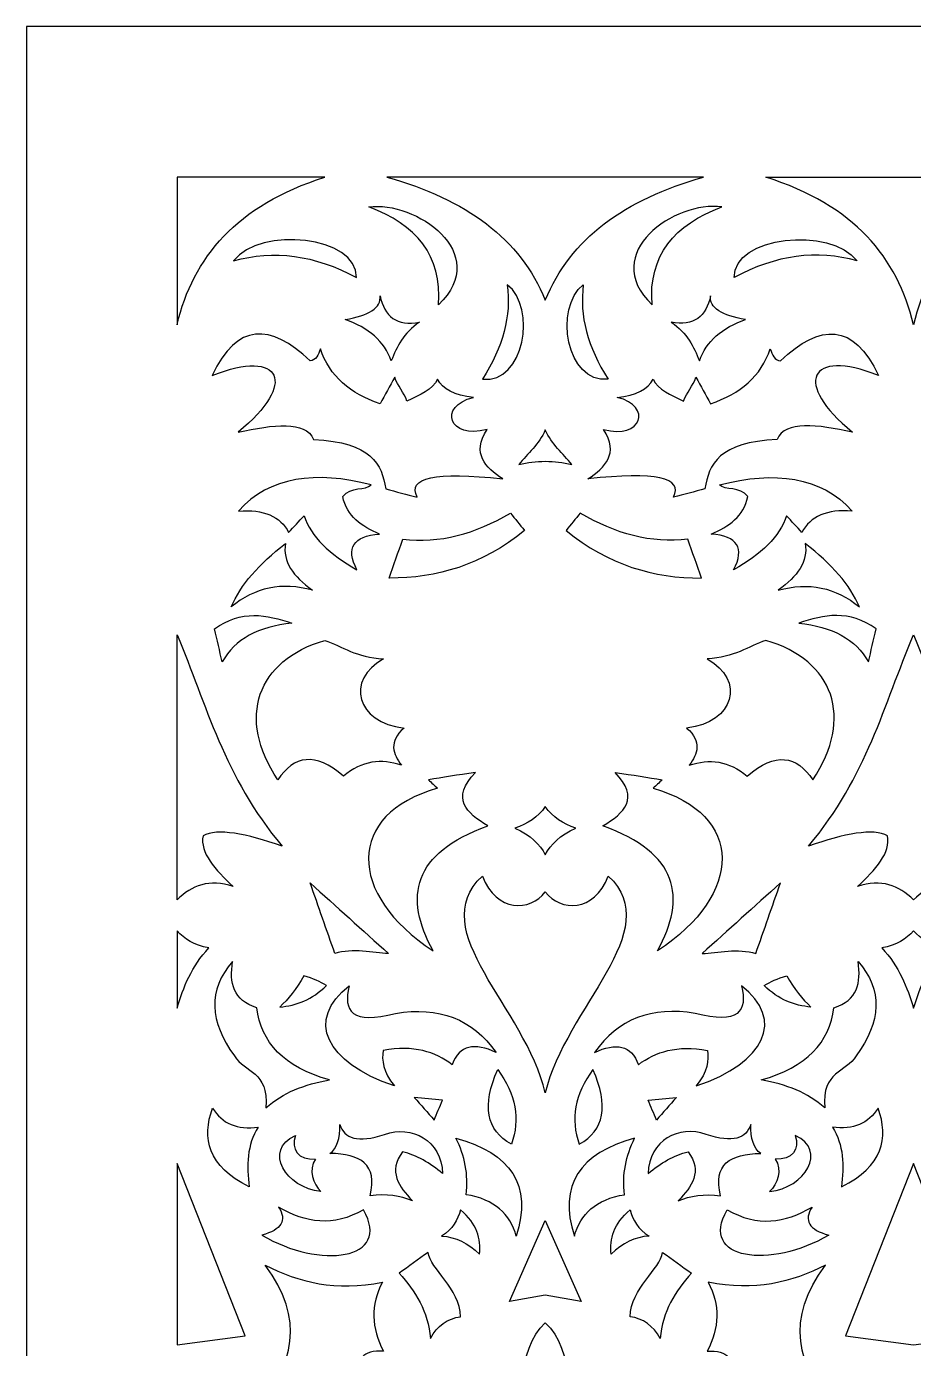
# Model space of a CAD drawing. Header units: millimetres. Extents: x -515 to 485, y -490 to 510.
# Drawn here: x -515 to -161, y -17 to 510 of the extents above; entities that cross this region are included whole.
import ezdxf

# ---------------------------------------------------------------- set-up
doc = ezdxf.new("R2010")
doc.units = ezdxf.units.MM
doc.layers.add('Plan 1', color=7, linetype='Continuous')

msp = doc.modelspace()

# ---------------------------------------------------------------- linework, layer by layer
at = {"layer": 'Plan 1', "color": 17}
for points, knots in [([(-514.78, 509.77), (-514.78, 509.77), (485.22, 509.77), (485.22, 509.77), (485.22, 509.77), (485.22, 509.77), (485.22, -490.23), (485.22, -490.23), (485.22, -490.23), (485.22, -490.23), (-514.78, -490.23), (-514.78, -490.23), (-514.78, -490.23), (-514.78, -490.23), (-514.78, 509.77), (-514.78, 509.77)], [0, 0, 0, 0, 0.2, 0.2, 0.2, 0.2, 0.4, 0.4, 0.4, 0.4, 0.6, 0.6, 0.6, 0.6, 1, 1, 1, 1]), ([(-454.78, 449.77), (-454.78, 449.77), (-395.99, 449.77), (-395.99, 449.77), (-395.99, 449.77), (-431.06, 438.57), (-448.42, 417.76), (-454.78, 391), (-454.78, 391), (-454.78, 391), (-454.78, 449.77), (-454.78, 449.77)], [0, 0, 0, 0, 0.25, 0.25, 0.25, 0.25, 0.5, 0.5, 0.5, 0.5, 1, 1, 1, 1]), ([(-371.19, 449.77), (-371.19, 449.77), (-245.05, 449.77), (-245.05, 449.77), (-245.05, 449.77), (-276.5, 440.99), (-298.18, 425.14), (-308.11, 400.8), (-308.11, 400.8), (-318.04, 425.14), (-339.73, 440.99), (-371.19, 449.77)], [0, 0, 0, 0, 0.25, 0.25, 0.25, 0.25, 0.5, 0.5, 0.5, 0.5, 1, 1, 1, 1]), ([(-102.66, 449.77), (-102.66, 449.77), (-161.45, 449.77), (-161.45, 449.77), (-161.45, 449.77), (-161.45, 449.77), (-220.23, 449.77), (-220.23, 449.77), (-220.23, 449.77), (-185.16, 438.57), (-167.81, 417.76), (-161.45, 391), (-161.45, 391), (-155.08, 417.76), (-137.73, 438.57), (-102.66, 449.77)], [0, 0, 0, 0, 0.2, 0.2, 0.2, 0.2, 0.4, 0.4, 0.4, 0.4, 0.6, 0.6, 0.6, 0.6, 1, 1, 1, 1]), ([(-350.62, 398.9), (-329.15, 419.76), (-359.96, 440.41), (-378.43, 437.91), (-378.43, 437.91), (-359.63, 430.84), (-349.08, 418.63), (-350.62, 398.9)], [0, 0, 0, 0, 0.333333, 0.333333, 0.333333, 0.333333, 1, 1, 1, 1]), ([(-265.61, 398.9), (-287.07, 419.76), (-256.27, 440.41), (-237.81, 437.91), (-237.81, 437.91), (-256.61, 430.84), (-267.14, 418.63), (-265.61, 398.9)], [0, 0, 0, 0, 0.333333, 0.333333, 0.333333, 0.333333, 1, 1, 1, 1]), ([(-432.26, 416.41), (-421.64, 430.51), (-382.92, 426.13), (-383.36, 409.85), (-383.36, 409.85), (-399.96, 418.76), (-416.26, 420.94), (-432.26, 416.41)], [0, 0, 0, 0, 0.333333, 0.333333, 0.333333, 0.333333, 1, 1, 1, 1]), ([(-183.97, 416.41), (-194.58, 430.51), (-233.32, 426.13), (-232.85, 409.85), (-232.85, 409.85), (-216.26, 418.76), (-199.97, 420.94), (-183.97, 416.41)], [0, 0, 0, 0, 0.333333, 0.333333, 0.333333, 0.333333, 1, 1, 1, 1]), ([(-323.25, 406.93), (-311.44, 397.8), (-316.52, 367.41), (-333.12, 369.35), (-333.12, 369.35), (-324.94, 382.07), (-321.65, 394.58), (-323.25, 406.93)], [0, 0, 0, 0, 0.333333, 0.333333, 0.333333, 0.333333, 1, 1, 1, 1]), ([(-292.98, 406.93), (-304.78, 397.8), (-299.7, 367.41), (-283.1, 369.35), (-283.1, 369.35), (-291.3, 382.07), (-294.57, 394.58), (-292.98, 406.93)], [0, 0, 0, 0, 0.333333, 0.333333, 0.333333, 0.333333, 1, 1, 1, 1]), ([(-358.24, 391.97), (-367.26, 390.34), (-372.23, 394.22), (-373.94, 402.55), (-373.94, 402.55), (-373.29, 397.59), (-378.52, 394.64), (-387.85, 393.07), (-387.85, 393.07), (-378.46, 389.83), (-372.33, 384.35), (-369.46, 376.65), (-369.46, 376.65), (-367.29, 382.24), (-364.6, 387.66), (-358.24, 391.97)], [0, 0, 0, 0, 0.2, 0.2, 0.2, 0.2, 0.4, 0.4, 0.4, 0.4, 0.6, 0.6, 0.6, 0.6, 1, 1, 1, 1]), ([(-257.99, 391.97), (-248.97, 390.34), (-244, 394.22), (-242.29, 402.55), (-242.29, 402.55), (-242.93, 397.59), (-237.7, 394.64), (-228.39, 393.07), (-228.39, 393.07), (-237.76, 389.83), (-243.9, 384.35), (-246.76, 376.65), (-246.76, 376.65), (-248.94, 382.24), (-251.62, 387.66), (-257.99, 391.97)], [0, 0, 0, 0, 0.2, 0.2, 0.2, 0.2, 0.4, 0.4, 0.4, 0.4, 0.6, 0.6, 0.6, 0.6, 1, 1, 1, 1]), ([(-440.78, 370.81), (-430.95, 391.88), (-417.57, 391.57), (-401.76, 376.65), (-401.76, 376.65), (-399.42, 376.78), (-398.47, 378.94), (-397.72, 381.39), (-397.72, 381.39), (-394.09, 370.48), (-385.79, 363.5), (-373.94, 359.51), (-373.94, 359.51), (-372, 363.04), (-370.06, 366.57), (-368.11, 370.08), (-368.11, 370.08), (-366.92, 366.7), (-364.41, 363.99), (-363.21, 360.58), (-363.21, 360.58), (-358.12, 363.26), (-352.94, 364.85), (-351.07, 369.35), (-351.07, 369.35), (-349.06, 365.28), (-344.27, 362.85), (-336.71, 362.07), (-336.71, 362.07), (-351.07, 358.54), (-346.58, 345.16), (-331.33, 349.31), (-331.33, 349.31), (-337.47, 339.53), (-332.08, 334.24), (-325.05, 329.6), (-325.05, 329.6), (-351.96, 332.53), (-363.33, 330.1), (-359.14, 322.32), (-359.14, 322.32), (-363.33, 323.41), (-367.51, 324.51), (-371.7, 325.6), (-371.7, 325.6), (-373.16, 335.46), (-377.33, 344.22), (-400.41, 345.29), (-400.41, 345.29), (-403.67, 352.97), (-416.39, 351.25), (-430.47, 348.21), (-430.47, 348.21), (-406.54, 367.6), (-413.11, 381.69), (-440.78, 370.81)], [0, 0, 0, 0, 0.066667, 0.066667, 0.066667, 0.066667, 0.133333, 0.133333, 0.133333, 0.133333, 0.2, 0.2, 0.2, 0.2, 0.266667, 0.266667, 0.266667, 0.266667, 0.333333, 0.333333, 0.333333, 0.333333, 0.4, 0.4, 0.4, 0.4, 0.466667, 0.466667, 0.466667, 0.466667, 0.533333, 0.533333, 0.533333, 0.533333, 0.6, 0.6, 0.6, 0.6, 0.666667, 0.666667, 0.666667, 0.666667, 0.733333, 0.733333, 0.733333, 0.733333, 0.8, 0.8, 0.8, 0.8, 0.866667, 0.866667, 0.866667, 0.866667, 1, 1, 1, 1]), ([(-175.45, 370.81), (-185.29, 391.88), (-198.65, 391.57), (-214.47, 376.65), (-214.47, 376.65), (-216.8, 376.78), (-217.76, 378.94), (-218.51, 381.39), (-218.51, 381.39), (-222.15, 370.48), (-230.44, 363.5), (-242.29, 359.51), (-242.29, 359.51), (-244.23, 363.04), (-246.18, 366.57), (-248.12, 370.08), (-248.12, 370.08), (-249.31, 366.7), (-251.82, 363.99), (-253.02, 360.58), (-253.02, 360.58), (-258.1, 363.26), (-263.3, 364.85), (-265.17, 369.35), (-265.17, 369.35), (-267.17, 365.28), (-271.95, 362.85), (-279.51, 362.07), (-279.51, 362.07), (-265.17, 358.54), (-269.66, 345.16), (-284.89, 349.31), (-284.89, 349.31), (-278.75, 339.53), (-284.14, 334.24), (-291.18, 329.6), (-291.18, 329.6), (-264.27, 332.53), (-252.9, 330.1), (-257.09, 322.32), (-257.09, 322.32), (-252.9, 323.41), (-248.71, 324.51), (-244.52, 325.6), (-244.52, 325.6), (-243.07, 335.46), (-238.9, 344.22), (-215.82, 345.29), (-215.82, 345.29), (-212.55, 352.97), (-199.83, 351.25), (-185.76, 348.21), (-185.76, 348.21), (-209.7, 367.6), (-203.12, 381.69), (-175.45, 370.81)], [0, 0, 0, 0, 0.066667, 0.066667, 0.066667, 0.066667, 0.133333, 0.133333, 0.133333, 0.133333, 0.2, 0.2, 0.2, 0.2, 0.266667, 0.266667, 0.266667, 0.266667, 0.333333, 0.333333, 0.333333, 0.333333, 0.4, 0.4, 0.4, 0.4, 0.466667, 0.466667, 0.466667, 0.466667, 0.533333, 0.533333, 0.533333, 0.533333, 0.6, 0.6, 0.6, 0.6, 0.666667, 0.666667, 0.666667, 0.666667, 0.733333, 0.733333, 0.733333, 0.733333, 0.8, 0.8, 0.8, 0.8, 0.866667, 0.866667, 0.866667, 0.866667, 1, 1, 1, 1]), ([(-308.11, 336.64), (-311.72, 336.51), (-315.16, 336.29), (-318.65, 335.28), (-318.65, 335.28), (-315.14, 339.91), (-310.63, 343.24), (-308.11, 349.15), (-308.11, 349.15), (-305.6, 343.24), (-301.09, 339.91), (-297.58, 335.28), (-297.58, 335.28), (-301.07, 336.29), (-304.5, 336.51), (-308.11, 336.64)], [0, 0, 0, 0, 0.2, 0.2, 0.2, 0.2, 0.4, 0.4, 0.4, 0.4, 0.6, 0.6, 0.6, 0.6, 1, 1, 1, 1]), ([(-377.49, 327.24), (-379.71, 324.88), (-385.52, 326.7), (-388.78, 322.65), (-388.78, 322.65), (-387.25, 314.58), (-381.17, 310.67), (-374.15, 307.64), (-374.15, 307.64), (-384.68, 306.79), (-387.67, 302.05), (-383.14, 293.43), (-383.14, 293.43), (-394, 299.56), (-401.53, 306.58), (-404.19, 314.94), (-404.19, 314.94), (-406.24, 312.7), (-408.29, 310.48), (-410.35, 308.25), (-410.35, 308.25), (-413.6, 314.72), (-420.27, 317.58), (-430.37, 316.81), (-430.37, 316.81), (-417.83, 330.63), (-399.61, 332.9), (-377.49, 327.24)], [0, 0, 0, 0, 0.125, 0.125, 0.125, 0.125, 0.25, 0.25, 0.25, 0.25, 0.375, 0.375, 0.375, 0.375, 0.5, 0.5, 0.5, 0.5, 0.625, 0.625, 0.625, 0.625, 0.75, 0.75, 0.75, 0.75, 1, 1, 1, 1]), ([(-238.74, 327.24), (-236.53, 324.88), (-230.71, 326.7), (-227.45, 322.65), (-227.45, 322.65), (-228.99, 314.58), (-235.05, 310.67), (-242.07, 307.64), (-242.07, 307.64), (-231.56, 306.79), (-228.57, 302.05), (-233.1, 293.43), (-233.1, 293.43), (-222.23, 299.56), (-214.68, 306.58), (-212.03, 314.94), (-212.03, 314.94), (-210, 312.7), (-207.95, 310.48), (-205.89, 308.25), (-205.89, 308.25), (-202.64, 314.72), (-195.95, 317.58), (-185.86, 316.81), (-185.86, 316.81), (-198.39, 330.63), (-216.62, 332.9), (-238.74, 327.24)], [0, 0, 0, 0, 0.125, 0.125, 0.125, 0.125, 0.25, 0.25, 0.25, 0.25, 0.375, 0.375, 0.375, 0.375, 0.5, 0.5, 0.5, 0.5, 0.625, 0.625, 0.625, 0.625, 0.75, 0.75, 0.75, 0.75, 1, 1, 1, 1]), ([(-364.91, 305.55), (-366.71, 300.39), (-368.5, 295.24), (-370.3, 290.09), (-370.3, 290.09), (-351.4, 290.12), (-333.24, 295.15), (-316.39, 309.08), (-316.39, 309.08), (-318.27, 311.38), (-320.16, 313.68), (-322.04, 315.97), (-322.04, 315.97), (-336, 307.64), (-350.27, 303.86), (-364.91, 305.55)], [0, 0, 0, 0, 0.2, 0.2, 0.2, 0.2, 0.4, 0.4, 0.4, 0.4, 0.6, 0.6, 0.6, 0.6, 1, 1, 1, 1]), ([(-251.33, 305.55), (-249.53, 300.39), (-247.72, 295.24), (-245.92, 290.09), (-245.92, 290.09), (-264.83, 290.12), (-282.98, 295.15), (-299.84, 309.08), (-299.84, 309.08), (-297.96, 311.38), (-296.07, 313.68), (-294.19, 315.97), (-294.19, 315.97), (-280.23, 307.64), (-265.96, 303.86), (-251.33, 305.55)], [0, 0, 0, 0, 0.2, 0.2, 0.2, 0.2, 0.4, 0.4, 0.4, 0.4, 0.6, 0.6, 0.6, 0.6, 1, 1, 1, 1]), ([(-411.63, 303.87), (-422.03, 295.71), (-429.64, 287.33), (-433.19, 278.6), (-433.19, 278.6), (-423.78, 286.41), (-413, 288.62), (-400.85, 285.29), (-400.85, 285.29), (-408.61, 290.7), (-412.76, 296.79), (-411.63, 303.87)], [0, 0, 0, 0, 0.25, 0.25, 0.25, 0.25, 0.5, 0.5, 0.5, 0.5, 1, 1, 1, 1]), ([(-204.59, 303.87), (-194.2, 295.71), (-186.58, 287.33), (-183.03, 278.6), (-183.03, 278.6), (-192.45, 286.41), (-203.24, 288.62), (-215.38, 285.29), (-215.38, 285.29), (-207.61, 290.7), (-203.45, 296.79), (-204.59, 303.87)], [0, 0, 0, 0, 0.25, 0.25, 0.25, 0.25, 0.5, 0.5, 0.5, 0.5, 1, 1, 1, 1]), ([(-409.06, 272.14), (-419.07, 275.57), (-429.17, 277.6), (-439.87, 269.85), (-439.87, 269.85), (-438.84, 265.47), (-437.81, 261.08), (-436.79, 256.69), (-436.79, 256.69), (-431.91, 265.99), (-422.16, 270.64), (-409.06, 272.14)], [0, 0, 0, 0, 0.25, 0.25, 0.25, 0.25, 0.5, 0.5, 0.5, 0.5, 1, 1, 1, 1]), ([(-207.17, 272.14), (-197.15, 275.57), (-187.06, 277.6), (-176.35, 269.85), (-176.35, 269.85), (-177.38, 265.47), (-178.4, 261.08), (-179.44, 256.69), (-179.44, 256.69), (-184.31, 265.99), (-194.08, 270.64), (-207.17, 272.14)], [0, 0, 0, 0, 0.25, 0.25, 0.25, 0.25, 0.5, 0.5, 0.5, 0.5, 1, 1, 1, 1]), ([(-454.78, 267.55), (-454.78, 267.55), (-454.78, 161.98), (-454.78, 161.98), (-454.78, 161.98), (-448.94, 167.66), (-441.94, 170.55), (-432.4, 167.23), (-432.4, 167.23), (-439.65, 173.99), (-445.82, 180.76), (-444.42, 187.51), (-444.42, 187.51), (-438.79, 190.65), (-427.24, 188.26), (-412.99, 183.38), (-412.99, 183.38), (-436.16, 211.07), (-442.96, 239.55), (-454.78, 267.55)], [0, 0, 0, 0, 0.166667, 0.166667, 0.166667, 0.166667, 0.333333, 0.333333, 0.333333, 0.333333, 0.5, 0.5, 0.5, 0.5, 0.666667, 0.666667, 0.666667, 0.666667, 1, 1, 1, 1]), ([(-372.61, 257.96), (-383.36, 258.45), (-388.99, 262.94), (-395.97, 265.26), (-395.97, 265.26), (-423.04, 257.38), (-431.11, 234.46), (-414.71, 209.74), (-414.71, 209.74), (-408.23, 219.37), (-399.8, 221.07), (-388.53, 211.21), (-388.53, 211.21), (-381.19, 217.4), (-373.44, 218.3), (-365.42, 215.59), (-365.42, 215.59), (-368.69, 220.1), (-370.75, 224.77), (-364.4, 230.39), (-364.4, 230.39), (-383.49, 232.53), (-387.78, 249.43), (-372.61, 257.96)], [0, 0, 0, 0, 0.142857, 0.142857, 0.142857, 0.142857, 0.285714, 0.285714, 0.285714, 0.285714, 0.428571, 0.428571, 0.428571, 0.428571, 0.571429, 0.571429, 0.571429, 0.571429, 0.714286, 0.714286, 0.714286, 0.714286, 1, 1, 1, 1]), ([(-243.61, 257.96), (-232.88, 258.45), (-227.25, 262.94), (-220.25, 265.26), (-220.25, 265.26), (-193.18, 257.38), (-185.12, 234.46), (-201.52, 209.74), (-201.52, 209.74), (-208, 219.37), (-216.42, 221.07), (-227.71, 211.21), (-227.71, 211.21), (-235.03, 217.4), (-242.79, 218.3), (-250.81, 215.59), (-250.81, 215.59), (-247.54, 220.1), (-245.48, 224.77), (-251.82, 230.39), (-251.82, 230.39), (-232.74, 232.53), (-228.45, 249.43), (-243.61, 257.96)], [0, 0, 0, 0, 0.142857, 0.142857, 0.142857, 0.142857, 0.285714, 0.285714, 0.285714, 0.285714, 0.428571, 0.428571, 0.428571, 0.428571, 0.571429, 0.571429, 0.571429, 0.571429, 0.714286, 0.714286, 0.714286, 0.714286, 1, 1, 1, 1]), ([(-161.45, 161.98), (-155.6, 167.66), (-148.6, 170.55), (-139.06, 167.23), (-139.06, 167.23), (-146.33, 173.99), (-152.49, 180.76), (-151.07, 187.51), (-151.07, 187.51), (-145.47, 190.65), (-133.9, 188.26), (-119.65, 183.38), (-119.65, 183.38), (-142.83, 211.07), (-149.61, 239.55), (-161.45, 267.55), (-161.45, 267.55), (-173.28, 239.55), (-180.06, 211.07), (-203.24, 183.38), (-203.24, 183.38), (-188.99, 188.26), (-177.43, 190.65), (-171.82, 187.51), (-171.82, 187.51), (-170.41, 180.76), (-176.57, 173.99), (-183.83, 167.23), (-183.83, 167.23), (-174.3, 170.55), (-167.3, 167.66), (-161.45, 161.98)], [0, 0, 0, 0, 0.111111, 0.111111, 0.111111, 0.111111, 0.222222, 0.222222, 0.222222, 0.222222, 0.333333, 0.333333, 0.333333, 0.333333, 0.444444, 0.444444, 0.444444, 0.444444, 0.555556, 0.555556, 0.555556, 0.555556, 0.666667, 0.666667, 0.666667, 0.666667, 0.777778, 0.777778, 0.777778, 0.777778, 1, 1, 1, 1]), ([(-335.9, 212.67), (-345.87, 202.42), (-339.61, 196.58), (-331.02, 191.37), (-331.02, 191.37), (-361.14, 180.6), (-364.49, 163.04), (-352.84, 141.7), (-352.84, 141.7), (-387.16, 164.1), (-387.59, 196.09), (-351.05, 206.4), (-351.05, 206.4), (-352.25, 207.51), (-353.44, 208.62), (-354.64, 209.74), (-354.64, 209.74), (-349.2, 210.7), (-343.06, 211.7), (-335.9, 212.67)], [0, 0, 0, 0, 0.166667, 0.166667, 0.166667, 0.166667, 0.333333, 0.333333, 0.333333, 0.333333, 0.5, 0.5, 0.5, 0.5, 0.666667, 0.666667, 0.666667, 0.666667, 1, 1, 1, 1]), ([(-280.33, 212.67), (-270.35, 202.42), (-276.62, 196.58), (-285.2, 191.37), (-285.2, 191.37), (-255.1, 180.6), (-251.75, 163.04), (-263.39, 141.7), (-263.39, 141.7), (-229.07, 164.1), (-228.65, 196.09), (-265.17, 206.4), (-265.17, 206.4), (-263.97, 207.51), (-262.77, 208.62), (-261.58, 209.74), (-261.58, 209.74), (-267.03, 210.7), (-273.17, 211.7), (-280.33, 212.67)], [0, 0, 0, 0, 0.166667, 0.166667, 0.166667, 0.166667, 0.333333, 0.333333, 0.333333, 0.333333, 0.5, 0.5, 0.5, 0.5, 0.666667, 0.666667, 0.666667, 0.666667, 1, 1, 1, 1]), ([(-308.11, 179.9), (-310.37, 184), (-313.9, 187.7), (-320.24, 190.53), (-320.24, 190.53), (-315.18, 192.18), (-311.03, 194.87), (-308.11, 199.09), (-308.11, 199.09), (-305.2, 194.87), (-301.05, 192.18), (-295.99, 190.53), (-295.99, 190.53), (-302.33, 187.7), (-305.86, 184), (-308.11, 179.9)], [0, 0, 0, 0, 0.2, 0.2, 0.2, 0.2, 0.4, 0.4, 0.4, 0.4, 0.6, 0.6, 0.6, 0.6, 1, 1, 1, 1]), ([(-401.77, 168.69), (-398.49, 159.3), (-395.21, 149.93), (-391.93, 140.54), (-391.93, 140.54), (-384.88, 142.89), (-376.68, 140.86), (-370.54, 140.54), (-370.54, 140.54), (-380.95, 149.93), (-391.36, 159.3), (-401.77, 168.69)], [0, 0, 0, 0, 0.25, 0.25, 0.25, 0.25, 0.5, 0.5, 0.5, 0.5, 1, 1, 1, 1]), ([(-308.11, 165.11), (-314.21, 157.32), (-327.55, 156.76), (-333.2, 171.45), (-333.2, 171.45), (-356.49, 149.54), (-316.13, 119.37), (-308.11, 85.06), (-308.11, 85.06), (-300.09, 119.37), (-259.75, 149.54), (-283.02, 171.45), (-283.02, 171.45), (-288.68, 156.76), (-302.01, 157.32), (-308.11, 165.11)], [0, 0, 0, 0, 0.2, 0.2, 0.2, 0.2, 0.4, 0.4, 0.4, 0.4, 0.6, 0.6, 0.6, 0.6, 1, 1, 1, 1]), ([(-214.44, 168.69), (-217.74, 159.3), (-221.03, 149.93), (-224.3, 140.54), (-224.3, 140.54), (-231.34, 142.89), (-239.56, 140.86), (-245.68, 140.54), (-245.68, 140.54), (-235.27, 149.93), (-224.86, 159.3), (-214.44, 168.69)], [0, 0, 0, 0, 0.25, 0.25, 0.25, 0.25, 0.5, 0.5, 0.5, 0.5, 1, 1, 1, 1]), ([(-454.78, 149.57), (-451.84, 146.48), (-448.21, 143.83), (-442.1, 142.81), (-442.1, 142.81), (-449.12, 135.46), (-452.23, 127.18), (-454.78, 118.76), (-454.78, 118.76), (-454.78, 118.76), (-454.78, 149.57), (-454.78, 149.57)], [0, 0, 0, 0, 0.25, 0.25, 0.25, 0.25, 0.5, 0.5, 0.5, 0.5, 1, 1, 1, 1]), ([(-161.45, 149.57), (-158.51, 146.48), (-154.88, 143.83), (-148.78, 142.81), (-148.78, 142.81), (-155.8, 135.46), (-158.89, 127.18), (-161.45, 118.76), (-161.45, 118.76), (-164, 127.18), (-167.09, 135.46), (-174.11, 142.81), (-174.11, 142.81), (-168.01, 143.83), (-164.38, 146.48), (-161.45, 149.57)], [0, 0, 0, 0, 0.2, 0.2, 0.2, 0.2, 0.4, 0.4, 0.4, 0.4, 0.6, 0.6, 0.6, 0.6, 1, 1, 1, 1]), ([(-432.68, 137.36), (-433.98, 128.89), (-432.43, 121.9), (-423.02, 118.98), (-423.02, 118.98), (-421.37, 105.19), (-412.22, 95.32), (-394.03, 90.23), (-394.03, 90.23), (-404.07, 88.54), (-412.75, 85.14), (-419.38, 79.1), (-419.38, 79.1), (-418.28, 94.05), (-427.76, 92.96), (-431.96, 99.86), (-431.96, 99.86), (-441.85, 113.52), (-442.72, 126.09), (-432.68, 137.36)], [0, 0, 0, 0, 0.166667, 0.166667, 0.166667, 0.166667, 0.333333, 0.333333, 0.333333, 0.333333, 0.5, 0.5, 0.5, 0.5, 0.666667, 0.666667, 0.666667, 0.666667, 1, 1, 1, 1]), ([(-183.55, 137.36), (-182.25, 128.89), (-183.79, 121.9), (-193.2, 118.98), (-193.2, 118.98), (-194.86, 105.19), (-204.02, 95.32), (-222.19, 90.23), (-222.19, 90.23), (-212.15, 88.54), (-203.47, 85.14), (-196.85, 79.1), (-196.85, 79.1), (-197.95, 94.05), (-188.46, 92.96), (-184.27, 99.86), (-184.27, 99.86), (-174.37, 113.52), (-173.52, 126.09), (-183.55, 137.36)], [0, 0, 0, 0, 0.166667, 0.166667, 0.166667, 0.166667, 0.333333, 0.333333, 0.333333, 0.333333, 0.5, 0.5, 0.5, 0.5, 0.666667, 0.666667, 0.666667, 0.666667, 1, 1, 1, 1]), ([(-404.24, 131.74), (-400.62, 130.66), (-397.72, 129.34), (-395.31, 127.89), (-395.31, 127.89), (-400.96, 122.11), (-407.28, 119.89), (-413.91, 119.29), (-413.91, 119.29), (-410.48, 122.42), (-407.18, 126.36), (-404.24, 131.74)], [0, 0, 0, 0, 0.25, 0.25, 0.25, 0.25, 0.5, 0.5, 0.5, 0.5, 1, 1, 1, 1]), ([(-211.97, 131.74), (-215.6, 130.66), (-218.51, 129.34), (-220.91, 127.89), (-220.91, 127.89), (-215.26, 122.11), (-208.94, 119.89), (-202.32, 119.29), (-202.32, 119.29), (-205.75, 122.42), (-209.04, 126.36), (-211.97, 131.74)], [0, 0, 0, 0, 0.25, 0.25, 0.25, 0.25, 0.5, 0.5, 0.5, 0.5, 1, 1, 1, 1]), ([(-386.2, 127.73), (-403.7, 114.22), (-395.85, 97.11), (-368.15, 87.86), (-368.15, 87.86), (-372.83, 93.45), (-373.31, 98.17), (-372.7, 101.94), (-372.7, 101.94), (-360.52, 104.29), (-352.01, 101.46), (-345.18, 96.32), (-345.18, 96.32), (-342.44, 104.24), (-336.24, 105.12), (-327.67, 101.2), (-327.67, 101.2), (-337.15, 114.49), (-350.52, 119.66), (-367.78, 116.76), (-367.78, 116.76), (-385.14, 112.19), (-388.78, 117.67), (-386.2, 127.73)], [0, 0, 0, 0, 0.142857, 0.142857, 0.142857, 0.142857, 0.285714, 0.285714, 0.285714, 0.285714, 0.428571, 0.428571, 0.428571, 0.428571, 0.571429, 0.571429, 0.571429, 0.571429, 0.714286, 0.714286, 0.714286, 0.714286, 1, 1, 1, 1]), ([(-230.03, 127.73), (-212.53, 114.22), (-220.37, 97.11), (-248.07, 87.86), (-248.07, 87.86), (-243.39, 93.45), (-242.93, 98.17), (-243.53, 101.94), (-243.53, 101.94), (-255.71, 104.29), (-264.21, 101.46), (-271.05, 96.32), (-271.05, 96.32), (-273.79, 104.24), (-279.99, 105.12), (-288.55, 101.2), (-288.55, 101.2), (-279.07, 114.49), (-265.71, 119.66), (-248.43, 116.76), (-248.43, 116.76), (-231.1, 112.19), (-227.45, 117.67), (-230.03, 127.73)], [0, 0, 0, 0, 0.142857, 0.142857, 0.142857, 0.142857, 0.285714, 0.285714, 0.285714, 0.285714, 0.428571, 0.428571, 0.428571, 0.428571, 0.571429, 0.571429, 0.571429, 0.571429, 0.714286, 0.714286, 0.714286, 0.714286, 1, 1, 1, 1]), ([(-327.09, 94.43), (-333.42, 80.08), (-331.61, 70.16), (-321.65, 64.63), (-321.65, 64.63), (-318.03, 74.57), (-319.84, 84.5), (-327.09, 94.43)], [0, 0, 0, 0, 0.333333, 0.333333, 0.333333, 0.333333, 1, 1, 1, 1]), ([(-289.14, 94.43), (-282.8, 80.08), (-284.62, 70.16), (-294.57, 64.63), (-294.57, 64.63), (-298.2, 74.57), (-296.39, 84.5), (-289.14, 94.43)], [0, 0, 0, 0, 0.333333, 0.333333, 0.333333, 0.333333, 1, 1, 1, 1]), ([(-440.68, 79.06), (-444.93, 66.97), (-442.66, 56.03), (-426.01, 47.61), (-426.01, 47.61), (-427.12, 56.13), (-427, 64.33), (-422.45, 71.48), (-422.45, 71.48), (-430.79, 70.32), (-436.86, 72.85), (-440.68, 79.06)], [0, 0, 0, 0, 0.25, 0.25, 0.25, 0.25, 0.5, 0.5, 0.5, 0.5, 1, 1, 1, 1]), ([(-360.3, 83.27), (-356.56, 82.93), (-352.82, 82.58), (-349.08, 82.22), (-349.08, 82.22), (-350.18, 79.58), (-351.28, 76.91), (-352.38, 74.25), (-352.38, 74.25), (-355.02, 77.26), (-357.66, 80.27), (-360.3, 83.27)], [0, 0, 0, 0, 0.25, 0.25, 0.25, 0.25, 0.5, 0.5, 0.5, 0.5, 1, 1, 1, 1]), ([(-255.93, 83.27), (-259.66, 82.93), (-263.42, 82.58), (-267.14, 82.22), (-267.14, 82.22), (-266.05, 79.58), (-264.95, 76.91), (-263.85, 74.25), (-263.85, 74.25), (-261.2, 77.26), (-258.57, 80.27), (-255.93, 83.27)], [0, 0, 0, 0, 0.25, 0.25, 0.25, 0.25, 0.5, 0.5, 0.5, 0.5, 1, 1, 1, 1]), ([(-175.55, 79.06), (-171.3, 66.97), (-173.57, 56.03), (-190.21, 47.61), (-190.21, 47.61), (-189.09, 56.13), (-189.23, 64.33), (-193.78, 71.48), (-193.78, 71.48), (-185.44, 70.32), (-179.36, 72.85), (-175.55, 79.06)], [0, 0, 0, 0, 0.25, 0.25, 0.25, 0.25, 0.5, 0.5, 0.5, 0.5, 1, 1, 1, 1]), ([(-389.91, 72.51), (-389.83, 66.83), (-391.16, 62.97), (-393.9, 60.96), (-393.9, 60.96), (-381.79, 60.86), (-374.8, 56.61), (-377.93, 44.11), (-377.93, 44.11), (-371.34, 45.03), (-365.92, 44.01), (-361.02, 42.16), (-361.02, 42.16), (-366.61, 47.81), (-370.77, 53.73), (-365.02, 61.68), (-365.02, 61.68), (-359.37, 60.33), (-354.11, 57.1), (-349.02, 52.99), (-349.02, 52.99), (-349.59, 66.25), (-361.25, 72.4), (-372.13, 68.53), (-372.13, 68.53), (-382.86, 64.99), (-388.22, 66.88), (-389.91, 72.51)], [0, 0, 0, 0, 0.125, 0.125, 0.125, 0.125, 0.25, 0.25, 0.25, 0.25, 0.375, 0.375, 0.375, 0.375, 0.5, 0.5, 0.5, 0.5, 0.625, 0.625, 0.625, 0.625, 0.75, 0.75, 0.75, 0.75, 1, 1, 1, 1]), ([(-226.32, 72.51), (-226.39, 66.83), (-225.06, 62.97), (-222.32, 60.96), (-222.32, 60.96), (-234.43, 60.86), (-241.43, 56.61), (-238.3, 44.11), (-238.3, 44.11), (-244.88, 45.03), (-250.31, 44.01), (-255.22, 42.16), (-255.22, 42.16), (-249.61, 47.81), (-245.44, 53.73), (-251.21, 61.68), (-251.21, 61.68), (-256.85, 60.33), (-262.12, 57.1), (-267.2, 52.99), (-267.2, 52.99), (-266.64, 66.25), (-254.98, 72.4), (-244.1, 68.53), (-244.1, 68.53), (-233.38, 64.99), (-228.01, 66.88), (-226.32, 72.51)], [0, 0, 0, 0, 0.125, 0.125, 0.125, 0.125, 0.25, 0.25, 0.25, 0.25, 0.375, 0.375, 0.375, 0.375, 0.5, 0.5, 0.5, 0.5, 0.625, 0.625, 0.625, 0.625, 0.75, 0.75, 0.75, 0.75, 1, 1, 1, 1]), ([(-407.68, 68.18), (-420.56, 62.23), (-411.6, 47.23), (-397.46, 45.78), (-397.46, 45.78), (-400.54, 48.77), (-402.67, 54.4), (-399.61, 58.71), (-399.61, 58.71), (-406.57, 58.27), (-409.47, 62.63), (-407.68, 68.18)], [0, 0, 0, 0, 0.25, 0.25, 0.25, 0.25, 0.5, 0.5, 0.5, 0.5, 1, 1, 1, 1]), ([(-343.69, 67.1), (-340.23, 60.01), (-338.62, 52.56), (-339.69, 44.55), (-339.69, 44.55), (-328.22, 42.72), (-322.12, 36.8), (-319.69, 28.07), (-319.69, 28.07), (-313.13, 48.43), (-322.01, 60.99), (-343.69, 67.1)], [0, 0, 0, 0, 0.25, 0.25, 0.25, 0.25, 0.5, 0.5, 0.5, 0.5, 1, 1, 1, 1]), ([(-272.55, 67.1), (-276, 60.01), (-277.62, 52.56), (-276.54, 44.55), (-276.54, 44.55), (-288.01, 42.72), (-294.11, 36.8), (-296.54, 28.07), (-296.54, 28.07), (-303.11, 48.43), (-294.23, 60.99), (-272.55, 67.1)], [0, 0, 0, 0, 0.25, 0.25, 0.25, 0.25, 0.5, 0.5, 0.5, 0.5, 1, 1, 1, 1]), ([(-208.54, 68.18), (-195.66, 62.23), (-204.64, 47.23), (-218.77, 45.78), (-218.77, 45.78), (-215.68, 48.77), (-213.55, 54.4), (-216.62, 58.71), (-216.62, 58.71), (-209.66, 58.27), (-206.75, 62.63), (-208.54, 68.18)], [0, 0, 0, 0, 0.25, 0.25, 0.25, 0.25, 0.5, 0.5, 0.5, 0.5, 1, 1, 1, 1]), ([(-427.68, -11.67), (-427.68, -11.67), (-454.78, -15.28), (-454.78, -15.28), (-454.78, -15.28), (-454.78, -15.28), (-454.78, 56.98), (-454.78, 56.98), (-454.78, 56.98), (-454.78, 56.98), (-427.68, -11.67), (-427.68, -11.67)], [0, 0, 0, 0, 0.25, 0.25, 0.25, 0.25, 0.5, 0.5, 0.5, 0.5, 1, 1, 1, 1]), ([(-134.34, -11.67), (-134.34, -11.67), (-161.45, -15.28), (-161.45, -15.28), (-161.45, -15.28), (-161.45, -15.28), (-188.56, -11.67), (-188.56, -11.67), (-188.56, -11.67), (-188.56, -11.67), (-161.45, 56.98), (-161.45, 56.98), (-161.45, 56.98), (-161.45, 56.98), (-134.34, -11.67), (-134.34, -11.67)], [0, 0, 0, 0, 0.2, 0.2, 0.2, 0.2, 0.4, 0.4, 0.4, 0.4, 0.6, 0.6, 0.6, 0.6, 1, 1, 1, 1]), ([(-421.01, 28.43), (-413.14, 30.55), (-410.92, 34.3), (-414.35, 39.63), (-414.35, 39.63), (-403.6, 33.24), (-392.45, 31.62), (-380.57, 38.55), (-380.57, 38.55), (-368.99, 18.37), (-397.93, 14.81), (-421.01, 28.43)], [0, 0, 0, 0, 0.25, 0.25, 0.25, 0.25, 0.5, 0.5, 0.5, 0.5, 1, 1, 1, 1]), ([(-334.35, 20.84), (-338.83, 25.32), (-343.86, 27.74), (-349.46, 28.07), (-349.46, 28.07), (-345.04, 30.8), (-342.94, 34.46), (-341.91, 38.55), (-341.91, 38.55), (-335.26, 32.91), (-333.66, 26.96), (-334.35, 20.84)], [0, 0, 0, 0, 0.25, 0.25, 0.25, 0.25, 0.5, 0.5, 0.5, 0.5, 1, 1, 1, 1]), ([(-281.86, 20.84), (-277.39, 25.32), (-272.37, 27.74), (-266.77, 28.07), (-266.77, 28.07), (-271.2, 30.8), (-273.29, 34.46), (-274.32, 38.55), (-274.32, 38.55), (-280.97, 32.91), (-282.56, 26.96), (-281.86, 20.84)], [0, 0, 0, 0, 0.25, 0.25, 0.25, 0.25, 0.5, 0.5, 0.5, 0.5, 1, 1, 1, 1]), ([(-195.22, 28.43), (-203.08, 30.55), (-205.31, 34.3), (-201.88, 39.63), (-201.88, 39.63), (-212.63, 33.24), (-223.78, 31.62), (-235.65, 38.55), (-235.65, 38.55), (-247.24, 18.37), (-218.3, 14.81), (-195.22, 28.43)], [0, 0, 0, 0, 0.25, 0.25, 0.25, 0.25, 0.5, 0.5, 0.5, 0.5, 1, 1, 1, 1]), ([(-308.11, 34.22), (-308.11, 34.22), (-322.36, 2.07), (-322.36, 2.07), (-322.36, 2.07), (-322.36, 2.07), (-308.11, 4.6), (-308.11, 4.6), (-308.11, 4.6), (-308.11, 4.6), (-293.87, 2.07), (-293.87, 2.07), (-293.87, 2.07), (-293.87, 2.07), (-308.11, 34.22), (-308.11, 34.22)], [0, 0, 0, 0, 0.2, 0.2, 0.2, 0.2, 0.4, 0.4, 0.4, 0.4, 0.6, 0.6, 0.6, 0.6, 1, 1, 1, 1]), ([(-366.35, 13.27), (-362.5, 16.04), (-358.65, 18.8), (-354.8, 21.57), (-354.8, 21.57), (-353.98, 14.92), (-342.1, 7.32), (-341.91, -4.08), (-341.91, -4.08), (-347.04, -4.67), (-351.04, -7.58), (-353.91, -12.75), (-353.91, -12.75), (-354.7, -1.89), (-359.91, 6.08), (-366.35, 13.27)], [0, 0, 0, 0, 0.2, 0.2, 0.2, 0.2, 0.4, 0.4, 0.4, 0.4, 0.6, 0.6, 0.6, 0.6, 1, 1, 1, 1]), ([(-249.87, 13.27), (-253.72, 16.04), (-257.59, 18.8), (-261.42, 21.57), (-261.42, 21.57), (-262.24, 14.92), (-274.13, 7.32), (-274.32, -4.08), (-274.32, -4.08), (-269.2, -4.67), (-265.19, -7.58), (-262.32, -12.75), (-262.32, -12.75), (-261.52, -1.89), (-256.32, 6.08), (-249.87, 13.27)], [0, 0, 0, 0, 0.2, 0.2, 0.2, 0.2, 0.4, 0.4, 0.4, 0.4, 0.6, 0.6, 0.6, 0.6, 1, 1, 1, 1]), ([(-372.57, -17.81), (-377.52, -8.43), (-377.67, 0.73), (-373.02, 9.65), (-373.02, 9.65), (-391.43, 5.98), (-406.35, 9.6), (-419.68, 16.52), (-419.68, 16.52), (-403.62, -4.76), (-408.1, -23.69), (-423.68, -41.3), (-423.68, -41.3), (-410.87, -30.24), (-390.3, -32.53), (-391.68, -53.22), (-391.68, -53.22), (-383.02, -47.46), (-380.4, -38.99), (-381.91, -28.65), (-381.91, -28.65), (-383.88, -20.9), (-380.77, -17.29), (-372.57, -17.81)], [0, 0, 0, 0, 0.142857, 0.142857, 0.142857, 0.142857, 0.285714, 0.285714, 0.285714, 0.285714, 0.428571, 0.428571, 0.428571, 0.428571, 0.571429, 0.571429, 0.571429, 0.571429, 0.714286, 0.714286, 0.714286, 0.714286, 1, 1, 1, 1]), ([(-243.64, -17.81), (-238.7, -8.43), (-238.56, 0.73), (-243.21, 9.65), (-243.21, 9.65), (-224.8, 5.98), (-209.88, 9.6), (-196.55, 16.52), (-196.55, 16.52), (-212.59, -4.76), (-208.12, -23.69), (-192.54, -41.3), (-192.54, -41.3), (-205.35, -30.24), (-225.94, -32.53), (-224.54, -53.22), (-224.54, -53.22), (-233.19, -47.46), (-235.83, -38.99), (-234.31, -28.65), (-234.31, -28.65), (-232.34, -20.9), (-235.44, -17.29), (-243.64, -17.81)], [0, 0, 0, 0, 0.142857, 0.142857, 0.142857, 0.142857, 0.285714, 0.285714, 0.285714, 0.285714, 0.428571, 0.428571, 0.428571, 0.428571, 0.571429, 0.571429, 0.571429, 0.571429, 0.714286, 0.714286, 0.714286, 0.714286, 1, 1, 1, 1]), ([(-308.11, -6.44), (-319.83, -16.84), (-316.3, -42.23), (-331.2, -52.62), (-331.2, -52.62), (-326.47, -56.42), (-324.57, -61.35), (-325.48, -67.44), (-325.48, -67.44), (-319.06, -68.53), (-313.41, -70.88), (-308.11, -73.8), (-308.11, -73.8), (-302.81, -70.88), (-297.16, -68.53), (-290.74, -67.44), (-290.74, -67.44), (-291.66, -61.35), (-289.76, -56.42), (-285.02, -52.62), (-285.02, -52.62), (-299.91, -42.23), (-296.39, -16.84), (-308.11, -6.44)], [0, 0, 0, 0, 0.142857, 0.142857, 0.142857, 0.142857, 0.285714, 0.285714, 0.285714, 0.285714, 0.428571, 0.428571, 0.428571, 0.428571, 0.571429, 0.571429, 0.571429, 0.571429, 0.714286, 0.714286, 0.714286, 0.714286, 1, 1, 1, 1])]:
    msp.add_open_spline(points, degree=3, knots=knots, dxfattribs=at)

doc.saveas('drawing.dxf')
